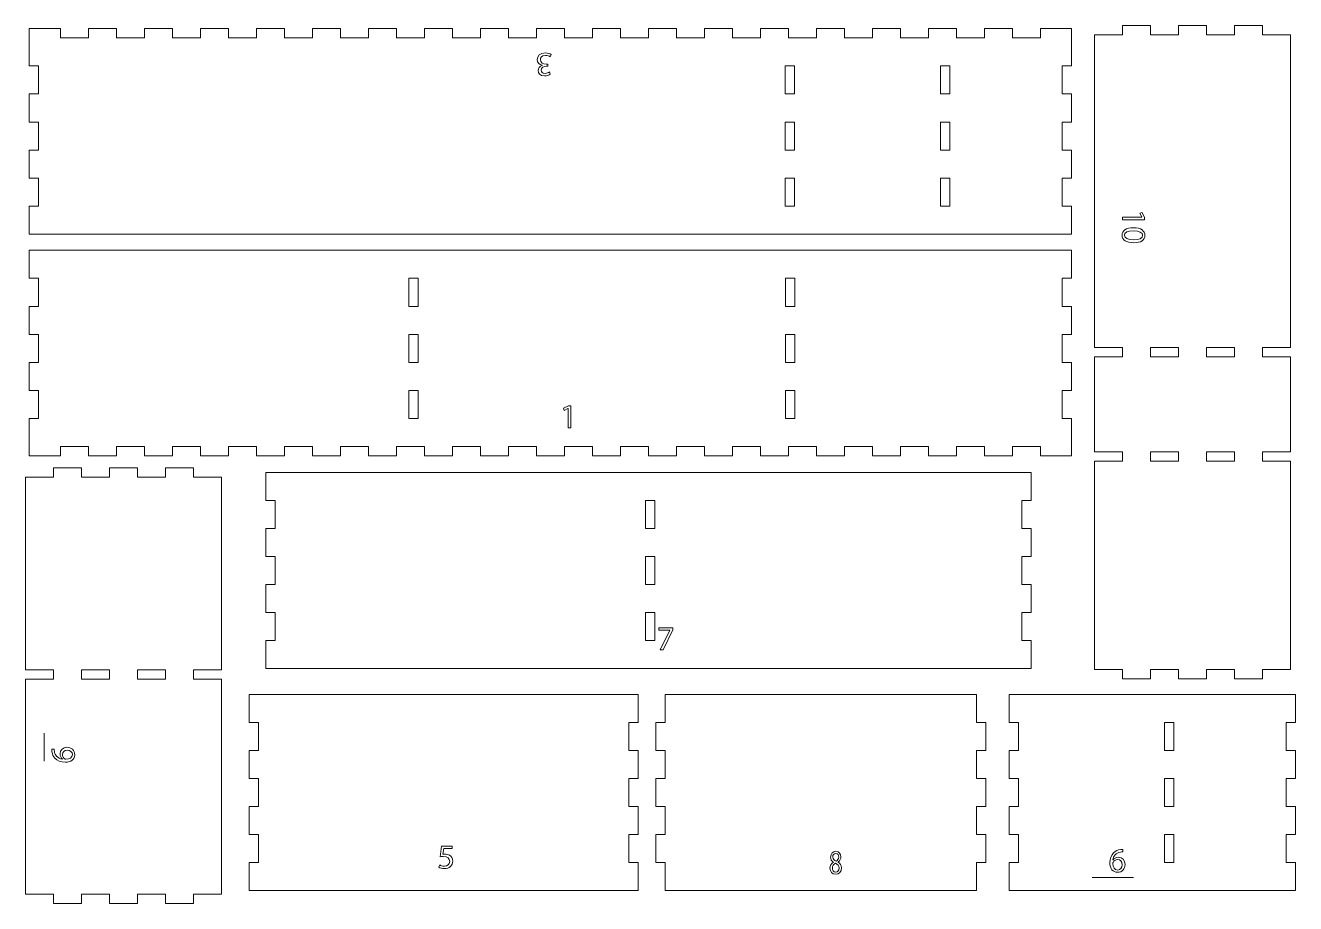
# Model space of a CAD drawing. Header units: millimetres. Extents: x 2130 to 2538, y -267 to 16.
import ezdxf

# ---------------------------------------------------------------- set-up
doc = ezdxf.new("R2010")
doc.units = ezdxf.units.MM
doc.header["$MEASUREMENT"] = 0
doc.layers.add('Layer 1', color=7, linetype='Continuous', lineweight=0)

msp = doc.modelspace()

# ---------------------------------------------------------------- linework, layer by layer
at = {"layer": 'Layer 1', "color": 112, "lineweight": 9}
for p, q in [((2136.32, -211.86), (2136.32, -220.86)), ((2473.09, -258.2), (2486.39, -258.2))]:
    msp.add_line(p, q, dxfattribs=at)
at = {"layer": 'Layer 1', "color": 250, "lineweight": 9}
for points in [[(2463.49, 2.53), (2463.49, -6.47), (2466.49, -6.47), (2466.49, -15.47), (2463.49, -15.47), (2463.49, -24.47), (2466.49, -24.47), (2466.49, -33.47), (2463.49, -33.47), (2463.49, -42.47), (2466.49, -42.47), (2466.49, -51.47), (2131.49, -51.47), (2131.49, -42.47), (2134.49, -42.47), (2134.49, -33.47), (2131.49, -33.47), (2131.49, -24.47), (2134.49, -24.47), (2134.49, -15.47), (2131.49, -15.47), (2131.49, -6.47), (2134.49, -6.47), (2134.49, 2.53), (2131.49, 2.53), (2131.49, 14.53), (2141.49, 14.53), (2141.49, 11.53), (2150.49, 11.53), (2150.49, 14.53), (2159.49, 14.53), (2159.49, 11.53), (2168.49, 11.53), (2168.49, 14.53), (2177.49, 14.53), (2177.49, 11.53), (2186.49, 11.53), (2186.49, 14.53), (2195.49, 14.53), (2195.49, 11.53), (2204.49, 11.53), (2204.49, 14.53), (2213.49, 14.53), (2213.49, 11.53), (2222.49, 11.53), (2222.49, 14.53), (2231.49, 14.53), (2231.49, 11.53), (2240.49, 11.53), (2240.49, 14.53), (2249.49, 14.53), (2249.49, 11.53), (2258.49, 11.53), (2258.49, 14.53), (2267.49, 14.53), (2267.49, 11.53), (2276.49, 11.53), (2276.49, 14.53), (2285.49, 14.53), (2285.49, 11.53), (2294.49, 11.53), (2294.49, 14.53), (2303.49, 14.53), (2303.49, 11.53), (2312.49, 11.53), (2312.49, 14.53), (2321.49, 14.53), (2321.49, 11.53), (2330.49, 11.53), (2330.49, 14.53), (2339.49, 14.53), (2339.49, 11.53), (2348.49, 11.53), (2348.49, 14.53), (2357.49, 14.53), (2357.49, 11.53), (2366.49, 11.53), (2366.49, 14.53), (2375.49, 14.53), (2375.49, 11.53), (2384.49, 11.53), (2384.49, 14.53), (2393.49, 14.53), (2393.49, 11.53), (2402.49, 11.53), (2402.49, 14.53), (2411.49, 14.53), (2411.49, 11.53), (2420.49, 11.53), (2420.49, 14.53), (2429.49, 14.53), (2429.49, 11.53), (2438.49, 11.53), (2438.49, 14.53), (2447.49, 14.53), (2447.49, 11.53), (2456.49, 11.53), (2456.49, 14.53), (2466.49, 14.53), (2466.49, 2.53)], [(2527.79, -87.93), (2527.79, -90.93), (2536.79, -90.93), (2536.79, -121.43), (2527.79, -121.43), (2527.79, -124.43), (2536.79, -124.43), (2536.79, -191.43), (2527.79, -191.43), (2527.79, -194.43), (2518.79, -194.43), (2518.79, -191.43), (2509.79, -191.43), (2509.79, -194.43), (2500.79, -194.43), (2500.79, -191.43), (2491.79, -191.43), (2491.79, -194.43), (2482.79, -194.43), (2482.79, -191.43), (2473.79, -191.43), (2473.79, -124.43), (2482.79, -124.43), (2482.79, -121.43), (2473.79, -121.43), (2473.79, -90.93), (2482.79, -90.93), (2482.79, -87.93), (2473.79, -87.93), (2473.79, 12.57), (2482.79, 12.57), (2482.79, 15.57), (2491.79, 15.57), (2491.79, 12.57), (2500.79, 12.57), (2500.79, 15.57), (2509.79, 15.57), (2509.79, 12.57), (2518.79, 12.57), (2518.79, 15.57), (2527.79, 15.57), (2527.79, 12.57), (2536.79, 12.57), (2536.79, -87.93)], [(2463.49, -65.7), (2463.49, -74.7), (2466.49, -74.7), (2466.49, -83.7), (2463.49, -83.7), (2463.49, -92.7), (2466.49, -92.7), (2466.49, -101.7), (2463.49, -101.7), (2463.49, -110.7), (2466.49, -110.7), (2466.49, -122.7), (2456.49, -122.7), (2456.49, -119.7), (2447.49, -119.7), (2447.49, -122.7), (2438.49, -122.7), (2438.49, -119.7), (2429.49, -119.7), (2429.49, -122.7), (2420.49, -122.7), (2420.49, -119.7), (2411.49, -119.7), (2411.49, -122.7), (2402.49, -122.7), (2402.49, -119.7), (2393.49, -119.7), (2393.49, -122.7), (2384.49, -122.7), (2384.49, -119.7), (2375.49, -119.7), (2375.49, -122.7), (2366.49, -122.7), (2366.49, -119.7), (2357.49, -119.7), (2357.49, -122.7), (2348.49, -122.7), (2348.49, -119.7), (2339.49, -119.7), (2339.49, -122.7), (2330.49, -122.7), (2330.49, -119.7), (2321.49, -119.7), (2321.49, -122.7), (2312.49, -122.7), (2312.49, -119.7), (2303.49, -119.7), (2303.49, -122.7), (2294.49, -122.7), (2294.49, -119.7), (2285.49, -119.7), (2285.49, -122.7), (2276.49, -122.7), (2276.49, -119.7), (2267.49, -119.7), (2267.49, -122.7), (2258.49, -122.7), (2258.49, -119.7), (2249.49, -119.7), (2249.49, -122.7), (2240.49, -122.7), (2240.49, -119.7), (2231.49, -119.7), (2231.49, -122.7), (2222.49, -122.7), (2222.49, -119.7), (2213.49, -119.7), (2213.49, -122.7), (2204.49, -122.7), (2204.49, -119.7), (2195.49, -119.7), (2195.49, -122.7), (2186.49, -122.7), (2186.49, -119.7), (2177.49, -119.7), (2177.49, -122.7), (2168.49, -122.7), (2168.49, -119.7), (2159.49, -119.7), (2159.49, -122.7), (2150.49, -122.7), (2150.49, -119.7), (2141.49, -119.7), (2141.49, -122.7), (2131.49, -122.7), (2131.49, -110.7), (2134.49, -110.7), (2134.49, -101.7), (2131.49, -101.7), (2131.49, -92.7), (2134.49, -92.7), (2134.49, -83.7), (2131.49, -83.7), (2131.49, -74.7), (2134.49, -74.7), (2134.49, -65.7), (2131.49, -65.7), (2131.49, -56.7), (2466.49, -56.7), (2466.49, -65.7)], [(2184.26, -191.53), (2184.26, -194.53), (2193.26, -194.53), (2193.26, -263.61), (2184.26, -263.61), (2184.26, -266.6), (2175.26, -266.6), (2175.26, -263.61), (2166.26, -263.61), (2166.26, -266.6), (2157.26, -266.6), (2157.26, -263.61), (2148.26, -263.61), (2148.26, -266.6), (2139.26, -266.6), (2139.26, -263.61), (2130.26, -263.61), (2130.26, -194.53), (2139.26, -194.53), (2139.26, -191.53), (2130.26, -191.53), (2130.26, -129.61), (2139.26, -129.61), (2139.26, -126.6), (2148.26, -126.6), (2148.26, -129.61), (2157.26, -129.61), (2157.26, -126.6), (2166.26, -126.6), (2166.26, -129.61), (2175.26, -129.61), (2175.26, -126.6), (2184.26, -126.6), (2184.26, -129.61), (2193.26, -129.61), (2193.26, -191.53)], [(2450.49, -137.04), (2450.49, -146.04), (2453.49, -146.04), (2453.49, -155.04), (2450.49, -155.04), (2450.49, -164.05), (2453.49, -164.05), (2453.49, -173.04), (2450.49, -173.04), (2450.49, -182.04), (2453.49, -182.04), (2453.49, -191.04), (2207.49, -191.04), (2207.49, -182.04), (2210.49, -182.04), (2210.49, -173.04), (2207.49, -173.04), (2207.49, -164.05), (2210.49, -164.05), (2210.49, -155.04), (2207.49, -155.04), (2207.49, -146.04), (2210.49, -146.04), (2210.49, -137.04), (2207.49, -137.04), (2207.49, -128.04), (2453.49, -128.04), (2453.49, -137.04)], [(2324.19, -208.39), (2324.19, -217.39), (2327.19, -217.39), (2327.19, -226.39), (2324.19, -226.39), (2324.19, -235.39), (2327.19, -235.39), (2327.19, -244.39), (2324.19, -244.39), (2324.19, -253.39), (2327.19, -253.39), (2327.19, -262.39), (2202.19, -262.39), (2202.19, -253.39), (2205.19, -253.39), (2205.19, -244.39), (2202.19, -244.39), (2202.19, -235.39), (2205.19, -235.39), (2205.19, -226.39), (2202.19, -226.39), (2202.19, -217.39), (2205.19, -217.39), (2205.19, -208.39), (2202.19, -208.39), (2202.19, -199.39), (2327.19, -199.39), (2327.19, -208.39)], [(2435.86, -217.39), (2435.86, -226.39), (2438.86, -226.39), (2438.86, -235.39), (2435.86, -235.39), (2435.86, -244.39), (2438.86, -244.39), (2438.86, -253.39), (2435.86, -253.39), (2435.86, -262.39), (2335.85, -262.39), (2335.85, -253.39), (2332.86, -253.39), (2332.86, -244.39), (2335.85, -244.39), (2335.85, -235.39), (2332.86, -235.39), (2332.86, -226.39), (2335.85, -226.39), (2335.85, -217.39), (2332.86, -217.39), (2332.86, -208.39), (2335.85, -208.39), (2335.85, -199.39), (2435.86, -199.39), (2435.86, -208.39), (2438.86, -208.39), (2438.86, -217.39)], [(2535.46, -208.39), (2535.46, -217.39), (2538.46, -217.39), (2538.46, -226.39), (2535.46, -226.39), (2535.46, -235.39), (2538.46, -235.39), (2538.46, -244.39), (2535.46, -244.39), (2535.46, -253.39), (2538.46, -253.39), (2538.46, -262.39), (2446.46, -262.39), (2446.46, -253.39), (2449.46, -253.39), (2449.46, -244.39), (2446.46, -244.39), (2446.46, -235.39), (2449.46, -235.39), (2449.46, -226.39), (2446.46, -226.39), (2446.46, -217.39), (2449.46, -217.39), (2449.46, -208.39), (2446.46, -208.39), (2446.46, -199.39), (2538.46, -199.39), (2538.46, -208.39)]]:
    msp.add_lwpolyline(points, close=True, dxfattribs=at)
at = {"layer": 'Layer 1', "color": 1, "lineweight": 9}
for points in [[(2377.4, 2.53), (2374.4, 2.53), (2374.4, -6.47), (2377.4, -6.47)], [(2427.39, 2.53), (2424.39, 2.53), (2424.39, -6.47), (2427.39, -6.47)], [(2377.4, -15.47), (2374.4, -15.47), (2374.4, -24.47), (2377.4, -24.47)], [(2427.39, -15.47), (2424.39, -15.47), (2424.39, -24.47), (2427.39, -24.47)], [(2377.4, -33.47), (2374.4, -33.47), (2374.4, -42.47), (2377.4, -42.47)], [(2427.39, -33.47), (2424.39, -33.47), (2424.39, -42.47), (2427.39, -42.47)], [(2256.49, -65.7), (2253.49, -65.7), (2253.49, -74.7), (2256.49, -74.7)], [(2377.49, -65.7), (2374.49, -65.7), (2374.49, -74.7), (2377.49, -74.7)], [(2256.49, -83.7), (2253.49, -83.7), (2253.49, -92.7), (2256.49, -92.7)], [(2377.49, -83.7), (2374.49, -83.7), (2374.49, -92.7), (2377.49, -92.7)], [(2500.79, -90.93), (2491.79, -90.93), (2491.79, -87.93), (2500.79, -87.93)], [(2518.79, -90.93), (2509.79, -90.93), (2509.79, -87.93), (2518.79, -87.93)], [(2256.49, -101.7), (2253.49, -101.7), (2253.49, -110.7), (2256.49, -110.7)], [(2377.49, -101.7), (2374.49, -101.7), (2374.49, -110.7), (2377.49, -110.7)], [(2500.79, -124.43), (2491.79, -124.43), (2491.79, -121.43), (2500.79, -121.43)], [(2518.79, -124.43), (2509.79, -124.43), (2509.79, -121.43), (2518.79, -121.43)], [(2332.49, -137.04), (2329.49, -137.04), (2329.49, -146.04), (2332.49, -146.04)], [(2332.49, -155.04), (2329.49, -155.04), (2329.49, -164.04), (2332.49, -164.04)], [(2332.49, -173.04), (2329.49, -173.04), (2329.49, -182.04), (2332.49, -182.04)], [(2157.26, -194.53), (2148.26, -194.53), (2148.26, -191.53), (2157.26, -191.53)], [(2175.26, -194.53), (2166.26, -194.53), (2166.26, -191.53), (2175.26, -191.53)], [(2499.36, -208.39), (2496.36, -208.39), (2496.36, -217.39), (2499.36, -217.39)], [(2499.36, -226.39), (2496.36, -226.39), (2496.36, -235.39), (2499.36, -235.39)], [(2499.36, -244.39), (2496.36, -244.39), (2496.36, -253.39), (2499.36, -253.39)]]:
    msp.add_lwpolyline(points, close=True, dxfattribs=at)
at = {"layer": 'Layer 1', "color": 112, "lineweight": 9}
for points, knots in [([(2298.94, 5.5), (2298.66, 5.68), (2298.03, 5.95), (2297.36, 5.95), (2296.12, 5.95), (2295.73, 5.16), (2295.74, 4.57), (2295.75, 3.57), (2296.65, 3.14), (2297.59, 3.14), (2297.59, 3.14), (2298.13, 3.14), (2298.13, 3.14), (2298.13, 3.14), (2298.13, 2.42), (2298.13, 2.42), (2298.13, 2.42), (2297.59, 2.42), (2297.59, 2.42), (2296.88, 2.42), (2296, 2.05), (2296, 1.21), (2296, 0.64), (2296.36, 0.13), (2297.25, 0.13), (2297.82, 0.13), (2298.37, 0.38), (2298.67, 0.6), (2298.67, 0.6), (2298.93, -0.1), (2298.93, -0.1), (2298.55, -0.37), (2297.83, -0.65), (2297.06, -0.65), (2295.65, -0.65), (2295.02, 0.19), (2295.02, 1.05), (2295.02, 1.79), (2295.46, 2.42), (2296.34, 2.73), (2296.34, 2.73), (2296.34, 2.76), (2296.34, 2.76), (2295.46, 2.93), (2294.74, 3.59), (2294.74, 4.59), (2294.74, 5.73), (2295.63, 6.73), (2297.35, 6.73), (2298.15, 6.73), (2298.85, 6.48), (2299.2, 6.25), (2299.2, 6.25), (2298.94, 5.5), (2298.94, 5.5)], [0, 0, 0, 0, 1, 1, 1, 2, 2, 2, 3, 3, 3, 4, 4, 4, 5, 5, 5, 6, 6, 6, 7, 7, 7, 8, 8, 8, 9, 9, 9, 10, 10, 10, 11, 11, 11, 12, 12, 12, 13, 13, 13, 14, 14, 14, 15, 15, 15, 16, 16, 16, 17, 17, 17, 18, 18, 18, 18]), ([(2489.04, -46), (2489.04, -46), (2489.04, -45.98), (2489.04, -45.98), (2489.04, -45.98), (2488.37, -44.74), (2488.37, -44.74), (2488.37, -44.74), (2489.1, -44.55), (2489.1, -44.55), (2489.1, -44.55), (2489.94, -46.11), (2489.94, -46.11), (2489.94, -46.11), (2489.94, -46.93), (2489.94, -46.93), (2489.94, -46.93), (2482.8, -46.93), (2482.8, -46.93), (2482.8, -46.93), (2482.8, -46), (2482.8, -46), (2482.8, -46), (2489.04, -46), (2489.04, -46)], [0, 0, 0, 0, 1, 1, 1, 2, 2, 2, 3, 3, 3, 4, 4, 4, 5, 5, 5, 6, 6, 6, 7, 7, 7, 8, 8, 8, 8]), ([(2486.45, -54.28), (2484.02, -54.28), (2482.68, -53.38), (2482.68, -51.8), (2482.68, -50.4), (2483.99, -49.46), (2486.35, -49.43), (2488.74, -49.43), (2490.06, -50.47), (2490.06, -51.92), (2490.06, -53.42), (2488.72, -54.28), (2486.45, -54.28)], [0, 0, 0, 0, 1, 1, 1, 2, 2, 2, 3, 3, 3, 4, 4, 4, 4]), ([(2486.34, -50.4), (2484.48, -50.4), (2483.43, -50.97), (2483.43, -51.85), (2483.43, -52.84), (2484.58, -53.31), (2486.4, -53.31), (2488.16, -53.31), (2489.31, -52.86), (2489.31, -51.86), (2489.31, -51.02), (2488.28, -50.4), (2486.34, -50.4)], [0, 0, 0, 0, 1, 1, 1, 2, 2, 2, 3, 3, 3, 4, 4, 4, 4]), ([(2304.64, -107.52), (2304.64, -107.52), (2304.62, -107.52), (2304.62, -107.52), (2304.62, -107.52), (2303.38, -108.19), (2303.38, -108.19), (2303.38, -108.19), (2303.19, -107.45), (2303.19, -107.45), (2303.19, -107.45), (2304.75, -106.62), (2304.75, -106.62), (2304.75, -106.62), (2305.57, -106.62), (2305.57, -106.62), (2305.57, -106.62), (2305.57, -113.75), (2305.57, -113.75), (2305.57, -113.75), (2304.64, -113.75), (2304.64, -113.75), (2304.64, -113.75), (2304.64, -107.52), (2304.64, -107.52)], [0, 0, 0, 0, 1, 1, 1, 2, 2, 2, 3, 3, 3, 4, 4, 4, 5, 5, 5, 6, 6, 6, 7, 7, 7, 8, 8, 8, 8]), ([(2338.36, -177.96), (2338.36, -177.96), (2338.36, -178.6), (2338.36, -178.6), (2338.36, -178.6), (2335.25, -185.1), (2335.25, -185.1), (2335.25, -185.1), (2334.26, -185.1), (2334.26, -185.1), (2334.26, -185.1), (2337.35, -178.78), (2337.35, -178.78), (2337.35, -178.78), (2337.35, -178.76), (2337.35, -178.76), (2337.35, -178.76), (2333.86, -178.76), (2333.86, -178.76), (2333.86, -178.76), (2333.86, -177.96), (2333.86, -177.96), (2333.86, -177.96), (2338.36, -177.96), (2338.36, -177.96)], [0, 0, 0, 0, 1, 1, 1, 2, 2, 2, 3, 3, 3, 4, 4, 4, 5, 5, 5, 6, 6, 6, 7, 7, 7, 8, 8, 8, 8]), ([(2139.54, -216.97), (2139.52, -217.18), (2139.54, -217.42), (2139.57, -217.75), (2139.65, -218.31), (2139.88, -218.83), (2140.27, -219.24), (2140.69, -219.71), (2141.32, -220.05), (2142.16, -220.18), (2142.16, -220.18), (2142.16, -220.15), (2142.16, -220.15), (2141.68, -219.76), (2141.4, -219.19), (2141.4, -218.47), (2141.4, -217.19), (2142.36, -216.36), (2143.58, -216.36), (2144.93, -216.36), (2146.12, -217.34), (2146.12, -218.8), (2146.12, -220.26), (2144.93, -221.16), (2143.11, -221.16), (2141.54, -221.16), (2140.44, -220.63), (2139.76, -219.93), (2139.22, -219.38), (2138.89, -218.63), (2138.8, -217.86), (2138.75, -217.51), (2138.74, -217.2), (2138.75, -216.97), (2138.75, -216.97), (2139.54, -216.97), (2139.54, -216.97)], [0, 0, 0, 0, 1, 1, 1, 2, 2, 2, 3, 3, 3, 4, 4, 4, 5, 5, 5, 6, 6, 6, 7, 7, 7, 8, 8, 8, 9, 9, 9, 10, 10, 10, 11, 11, 11, 12, 12, 12, 12]), ([(2143.65, -217.32), (2142.76, -217.32), (2142.13, -217.86), (2142.13, -218.69), (2142.13, -219.34), (2142.45, -219.84), (2142.88, -220.1), (2142.97, -220.15), (2143.08, -220.18), (2143.23, -220.18), (2144.45, -220.18), (2145.38, -219.73), (2145.38, -218.72), (2145.38, -217.9), (2144.66, -217.32), (2143.65, -217.32)], [0, 0, 0, 0, 1, 1, 1, 2, 2, 2, 3, 3, 3, 4, 4, 4, 5, 5, 5, 5]), ([(2267.45, -248.91), (2267.45, -248.91), (2264.72, -248.91), (2264.72, -248.91), (2264.72, -248.91), (2264.45, -250.75), (2264.45, -250.75), (2264.61, -250.72), (2264.77, -250.7), (2265.03, -250.7), (2265.58, -250.7), (2266.13, -250.82), (2266.57, -251.09), (2267.13, -251.4), (2267.59, -252.02), (2267.59, -252.92), (2267.59, -254.31), (2266.48, -255.36), (2264.93, -255.36), (2264.15, -255.36), (2263.49, -255.14), (2263.15, -254.92), (2263.15, -254.92), (2263.4, -254.18), (2263.4, -254.18), (2263.69, -254.36), (2264.27, -254.58), (2264.92, -254.58), (2265.83, -254.58), (2266.61, -253.98), (2266.61, -253.03), (2266.6, -252.11), (2265.99, -251.45), (2264.56, -251.45), (2264.15, -251.45), (2263.83, -251.49), (2263.57, -251.53), (2263.57, -251.53), (2264.03, -248.1), (2264.03, -248.1), (2264.03, -248.1), (2267.45, -248.1), (2267.45, -248.1), (2267.45, -248.1), (2267.45, -248.91), (2267.45, -248.91)], [0, 0, 0, 0, 1, 1, 1, 2, 2, 2, 3, 3, 3, 4, 4, 4, 5, 5, 5, 6, 6, 6, 7, 7, 7, 8, 8, 8, 9, 9, 9, 10, 10, 10, 11, 11, 11, 12, 12, 12, 13, 13, 13, 14, 14, 14, 15, 15, 15, 15]), ([(2391.43, -253.27), (2391.43, -253.27), (2391.43, -253.23), (2391.43, -253.23), (2392.1, -252.82), (2392.33, -252.17), (2392.33, -251.57), (2392.33, -250.68), (2391.8, -249.81), (2390.73, -249.81), (2389.77, -249.81), (2389.03, -250.58), (2389.03, -251.71), (2389.03, -252.32), (2389.3, -252.94), (2389.9, -253.31), (2389.9, -253.31), (2389.91, -253.34), (2389.91, -253.34), (2389.24, -253.72), (2388.82, -254.36), (2388.82, -255.26), (2388.82, -256.3), (2389.52, -257.19), (2390.67, -257.19), (2391.71, -257.19), (2392.54, -256.35), (2392.54, -255.11), (2392.54, -254.25), (2392.11, -253.62), (2391.43, -253.27)], [0, 0, 0, 0, 1, 1, 1, 2, 2, 2, 3, 3, 3, 4, 4, 4, 5, 5, 5, 6, 6, 6, 7, 7, 7, 8, 8, 8, 9, 9, 9, 10, 10, 10, 10]), ([(2389.73, -251.64), (2389.73, -251.03), (2390.07, -250.5), (2390.69, -250.5), (2391.36, -250.5), (2391.62, -251.09), (2391.62, -251.66), (2391.62, -252.31), (2391.26, -252.75), (2390.79, -252.96), (2390.15, -252.74), (2389.73, -252.36), (2389.73, -251.64)], [0, 0, 0, 0, 1, 1, 1, 2, 2, 2, 3, 3, 3, 4, 4, 4, 4]), ([(2482.95, -249.99), (2482.76, -249.97), (2482.5, -249.99), (2482.23, -250.03), (2480.71, -250.28), (2479.91, -251.39), (2479.75, -252.57), (2479.75, -252.57), (2479.78, -252.57), (2479.78, -252.57), (2480.12, -252.12), (2480.71, -251.74), (2481.5, -251.74), (2482.77, -251.74), (2483.66, -252.65), (2483.66, -254.05), (2483.66, -255.36), (2482.77, -256.56), (2481.28, -256.56), (2479.76, -256.56), (2478.76, -255.38), (2478.76, -253.52), (2478.76, -252.12), (2479.26, -251.01), (2479.97, -250.3), (2480.56, -249.72), (2481.35, -249.36), (2482.25, -249.25), (2482.54, -249.21), (2482.78, -249.19), (2482.95, -249.19), (2482.95, -249.19), (2482.95, -249.99), (2482.95, -249.99)], [0, 0, 0, 0, 1, 1, 1, 2, 2, 2, 3, 3, 3, 4, 4, 4, 5, 5, 5, 6, 6, 6, 7, 7, 7, 8, 8, 8, 9, 9, 9, 10, 10, 10, 11, 11, 11, 11]), ([(2482.68, -254.1), (2482.68, -253.08), (2482.1, -252.47), (2481.21, -252.47), (2480.63, -252.47), (2480.09, -252.83), (2479.82, -253.35), (2479.76, -253.46), (2479.71, -253.6), (2479.71, -253.77), (2479.74, -254.95), (2480.27, -255.82), (2481.28, -255.82), (2482.12, -255.82), (2482.68, -255.12), (2482.68, -254.1)], [0, 0, 0, 0, 1, 1, 1, 2, 2, 2, 3, 3, 3, 4, 4, 4, 5, 5, 5, 5]), ([(2390.68, -256.49), (2389.98, -256.49), (2389.56, -255.85), (2389.58, -255.13), (2389.58, -254.44), (2389.93, -253.89), (2390.57, -253.65), (2391.32, -253.93), (2391.78, -254.35), (2391.78, -255.21), (2391.78, -255.95), (2391.35, -256.49), (2390.68, -256.49)], [0, 0, 0, 0, 1, 1, 1, 2, 2, 2, 3, 3, 3, 4, 4, 4, 4])]:
    msp.add_open_spline(points, degree=3, knots=knots, dxfattribs=at)

doc.saveas('drawing.dxf')
